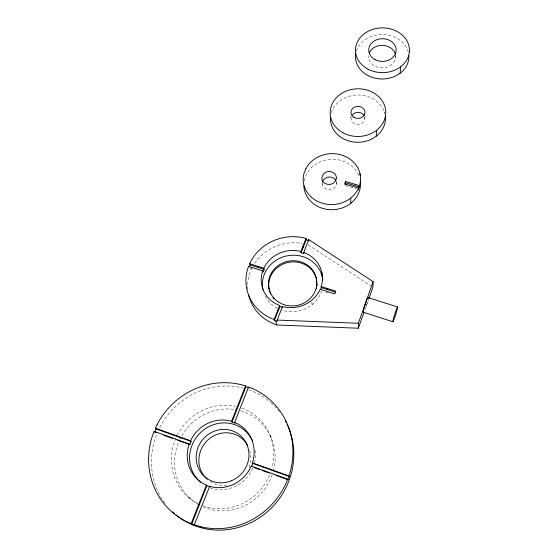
<?xml version="1.0" encoding="UTF-8"?>
<svg xmlns="http://www.w3.org/2000/svg" width="558" height="558" viewBox="0 0 558 558"><rect width="100%" height="100%" fill="white"/><g stroke="black" fill="none" stroke-linecap="round" stroke-linejoin="round"><path stroke-width="0.42" stroke-dasharray="2.79 2.09" d="M364.897 118.694L364.939 116.12M384.929 111.816L384.839 113.546A27.482 23.631 -1.2 0 0 358.362 94.999A27.482 23.631 -1.2 0 0 331.271 113.162M395.671 57.125L395.782 55.493M364.841 309.913L368.573 299.388M345.486 185.591L356.095 188.709M249.698 267.77L252.774 268.754M326.046 292.183L329.22 293.194M308.232 244.864L370.721 285.766M188.088 496.927L190.969 499.257M270.149 435.477L271.6 438.783M311.81 302.066L312.152 304.591M322.196 182.34L322.378 184.656M336.509 181.448L336.614 183.77M350.961 116.287L350.975 118.003M247.78 289.449A45.358 42.185 -10.9 0 1 251.77 268.419M254.713 263.299A45.358 42.185 -10.9 0 1 302.366 243.448M367.422 301.934A7.721 0.767 -72.4 0 1 366.913 303.761M366.718 304.389A7.721 0.767 -72.4 0 1 365.685 307.521M321.708 290.641A30.327 28.193 -10.8 0 1 281.448 310.011M277.445 308.288A30.327 28.193 -10.8 0 1 264.897 295.412M395.643 55.647A13.538 11.265 0.2 0 1 382.321 67.846A13.538 11.265 0.2 0 1 368.636 55.905M364.772 117.131A6.975 5.998 -1.2 0 1 357.497 124.35A6.975 5.998 -1.2 0 1 351.338 116.469M336.509 182.103A7.191 6.389 -3.7 0 1 329.841 189.776A7.191 6.389 -3.7 0 1 322.28 182.989M304.187 180.966A28.353 25.208 -3.5 0 1 330.183 159.379A28.353 25.208 -3.5 0 1 359.289 176.788M356.409 51.022A26.672 22.187 0.2 0 1 382.711 34.589A26.672 22.187 0.2 0 1 408.198 51.929M241.921 408.093A52.801 50.108 -51.6 0 1 272.011 467.764M269.514 475.137A52.801 50.108 -51.6 0 1 203.133 505.799M197.748 503.455A52.801 50.108 -51.6 0 1 176.509 436.851M177.256 435.317A52.801 50.108 -51.6 0 1 235.713 406.308M240.798 410.821A51.929 49.32 -52.5 0 1 273.232 471.384M272.22 474.635A51.929 49.32 -52.5 0 1 203.468 507.076M199.025 504.906A51.929 49.32 -52.5 0 1 178.511 442.424M179.871 439.362A51.929 49.32 -52.5 0 1 181.022 437.116M181.845 435.659A51.929 49.32 -52.5 0 1 236.146 409.732M249.719 450.418A26.791 25.452 -52.4 0 1 248.171 469.369M226.862 485.167A26.791 25.452 -52.4 0 1 209.822 481.282M255.299 450.397A34.059 32.322 -51.6 0 1 254.169 464.249M252.76 468.176A34.059 32.322 -51.6 0 1 210.171 487.838M270.951 402.73A73.468 69.729 -51.8 0 1 279.544 411.916M164.889 503.121A73.468 69.729 -51.8 0 1 159.874 495.267M159.504 494.583A73.468 69.729 -51.8 0 1 156.854 433.908M159.79 427.463A73.468 69.729 -51.8 0 1 243.121 388.082M248.729 389.763A73.468 69.729 -51.8 0 1 270.316 402.185"/><path stroke-width="0.84" d="M359.471 185.647L345.611 181.469L344.635 184.001L358.543 188.088L358.543 189.434L359.764 184.733A28.709 25.452 -3.5 0 0 341.475 154.984A28.709 25.452 -3.5 0 0 305.972 168.488M248.687 295.182A45.358 42.185 -10.9 0 0 276.859 324.979L358.341 328.23L358.369 323.284L373.156 281.678L308.734 239.647L303.712 252.446L303.88 253.632L301.048 252.746L300.874 251.553L306.028 238.447L303.238 237.722A46.077 42.743 -10.8 0 0 250.898 261.172L249.691 263.711L250.026 264.862L249.405 266.173M359.987 175.247L360.001 173.684M376.259 136.173L376.483 130.321M316.763 284.573A24.259 22.543 -10.8 0 1 309.781 298.865L308.218 300.26A24.259 22.543 -10.8 0 1 271.718 295.217A24.259 22.543 -10.8 0 1 284.273 262.351A24.259 22.543 -10.8 0 1 316.449 278.679L316.888 285.661L316.735 280.625M373.156 281.678L372.897 287.196L368.859 298.579M400.135 73.196L400.623 66.807M345.611 181.469L345.242 184.112M320.822 288.981L321.492 285.466A30.711 28.486 -10.7 0 0 304.48 252.704L303.712 252.446M274.397 320.466L274.131 319.455L271.355 318.395A46.077 42.743 -10.8 0 1 247.647 269.012L248.589 266.375L262.762 270.902L262.316 272.178A30.711 28.486 -10.7 0 0 277.745 304.766L279.621 305.519L279.872 306.565L274.397 320.466L275.826 321.01L277.445 321.073L277.186 320.069L282.522 306.461L283.318 306.698A30.711 28.486 -10.7 0 0 319.692 290.237L320.125 289.232L334.709 293.892L335.281 292.538L335.728 291.143L321.157 286.498M358.341 328.23L363.99 312.299M177.604 440.185L189.846 444.566L191.115 441.413L190.543 440.75L191.987 437.988A34.519 32.741 -50.9 0 1 231.396 421.269L231.975 422.05L235.03 423.124L234.611 422.406L248.533 387.022L252 388.319A74.5 70.657 -51.1 0 1 288.96 475.918L289.204 476.469L287.942 479.699L275.812 475.353M234.611 422.406L237.296 423.641A34.519 32.741 -50.9 0 1 252.488 462.701L252.788 463.454L251.672 466.453L251.198 466.09L249.824 468.936A34.519 32.741 -50.9 0 1 209.662 486.304L194.317 524.848L194.895 525.238L187.551 522.107M251.198 466.09L287.698 479.155L286.219 482.914A74.5 70.657 -51.1 0 1 201.061 526.836M191.178 523.585L206.362 485.118L203.635 483.786A34.519 32.741 -50.9 0 1 189.204 444.077L154.064 431.313L151.741 437.96A74.5 70.657 -51.1 0 0 187.509 522.121M231.549 421.325L245.534 385.906L245.911 386.736L231.975 422.05M191.764 523.976L206.885 485.641L206.362 485.118M274.131 319.455L279.621 305.519M301.048 252.746L306.189 239.668L306.028 238.447M358.543 188.088L358.159 188.981A28.709 25.452 -3.5 0 1 322.51 203.293A28.709 25.452 -3.5 0 1 304.082 173.119L305.993 168.495M191.115 441.413L156.156 428.914L155.466 428.216L157.098 424.652M154.803 431.871L156.156 428.914M262.762 270.902L263.055 272.039L264.143 269.368L263.857 268.224L264.429 266.996A30.711 28.486 -10.7 0 1 298.935 251.079L300.874 251.553M277.186 320.069L358.369 323.284M306.189 239.668L308.888 240.868L308.734 239.647M194.317 524.848L201.089 526.815M282.76 307.507L279.872 306.565M345.646 182.829L359.464 187M368.134 297.602L397.603 306.977A7.77 0.502 -72.5 0 1 394.304 318.674A7.77 0.502 -72.5 0 1 393.795 317.404A7.77 0.502 -72.5 0 1 397.603 306.977M249.691 263.711L263.857 268.224M250.026 264.862L264.143 269.368M321.269 287.6L335.797 292.232M363.377 312.264L392.874 321.736M245.911 386.736L248.896 387.852M155.466 428.216L190.543 440.75M252.425 462.861L288.967 475.918M252.788 463.454L289.204 476.469M154.754 432.004L156.386 432.59M163.731 435.219L172.708 438.435M253.995 467.541L259.651 469.564M262.079 470.436L269.347 473.038M206.885 485.641L210.017 486.757L209.501 486.248M189.267 443.917L189.846 444.566M287.698 479.155L287.942 479.699M258.173 266.41L258.48 267.561M275.826 321.01L276.859 324.979M277.431 311.085L277.682 312.117M278.526 308.295L278.777 309.341M302.945 246.28L303.113 247.48M316.456 278.679L316.581 279.781A24.182 22.487 -10.9 0 0 285.808 263.048A24.182 22.487 -10.9 0 0 270.742 294.003M321.966 273.071L322.405 277.57M326.974 288.353L327.072 289.449M345.437 182.075L345.472 183.429M350.745 198.041L350.815 203.272M363.607 312.187A7.721 0.767 -72.4 0 1 365.183 304.18A7.721 0.767 -72.4 0 1 368.196 298.063M262.944 289.567A30.327 28.193 -10.8 0 1 288.34 255.613A30.327 28.193 -10.8 0 1 322.768 280.004M369.298 53.024A13.538 11.265 0.2 0 1 382.865 45.337A13.538 11.265 0.2 0 1 395.378 54.196M352.14 115.06A6.975 5.998 -1.2 0 1 364.179 115.652M322.67 181.357A7.191 6.389 -3.7 0 1 329.053 177.019A7.191 6.389 -3.7 0 1 335.916 180.527M360.349 181.315A28.367 25.215 -3.5 0 1 359.736 190.09L358.145 194.296A28.367 25.215 -3.5 0 1 326.897 209.355A28.367 25.215 -3.5 0 1 303.838 185.835M385.327 116.259A27.488 23.638 -1.2 0 1 358.613 142.262A27.488 23.638 -1.2 0 1 330.496 117.675M408.819 55.765A26.679 22.194 0.2 0 1 381.023 78.95A26.679 22.194 0.2 0 1 355.718 53.819M316.623 287.628A24.182 22.487 -10.9 0 1 316.351 288.925M273.957 298.928A24.182 22.487 -10.9 0 1 273.022 297.777M157.084 424.645A74.5 70.657 -51.1 0 1 245.534 385.906M207.164 479.231A26.791 25.452 -52.4 0 1 208.72 439.279A26.791 25.452 -52.4 0 1 247.417 445.026M200.482 482.217A34.059 32.322 -51.6 0 1 203.14 430.316A34.059 32.322 -51.6 0 1 252.697 441.134M285.529 421.144A73.468 69.729 -51.8 0 1 286.317 422.657M287.07 424.185A73.468 69.729 -51.8 0 1 265.622 513.2A73.468 69.729 -51.8 0 1 176.112 514.929M174.326 513.409A73.468 69.729 -51.8 0 1 172.61 511.839M336.369 178.358L335.128 181.531A7.275 6.452 -3.8 0 1 326.702 184.105A7.275 6.452 -3.8 0 1 321.861 177.577L323.117 174.417A7.275 6.452 -3.8 0 1 331.522 171.864A7.275 6.452 -3.8 0 1 336.369 178.358M375.039 59.615A13.692 11.348 0.1 0 0 396.11 50.611A13.692 11.348 0.1 0 0 376.155 39.981A13.692 11.348 0.1 0 0 375.039 59.615M354.058 117.431A7.059 6.047 -1.2 0 0 364.988 112.695A7.059 6.047 -1.2 0 0 354.797 106.976A7.059 6.047 -1.2 0 0 354.058 117.431M342.849 132.727A27.809 23.841 -1.2 0 0 385.745 113.699A27.809 23.841 -1.2 0 0 345.318 91.477A27.809 23.841 -1.2 0 0 342.849 132.727M368.015 69.15A26.979 22.369 0.1 0 0 409.412 51.197A26.979 22.369 0.1 0 0 369.926 30.439A26.979 22.369 0.1 0 0 368.015 69.15M231.535 480.738A27.244 25.856 -51.5 0 0 239.563 434.828A27.244 25.856 -51.5 0 0 196.562 452.761A27.244 25.856 -51.5 0 0 231.535 480.738"/></g></svg>
